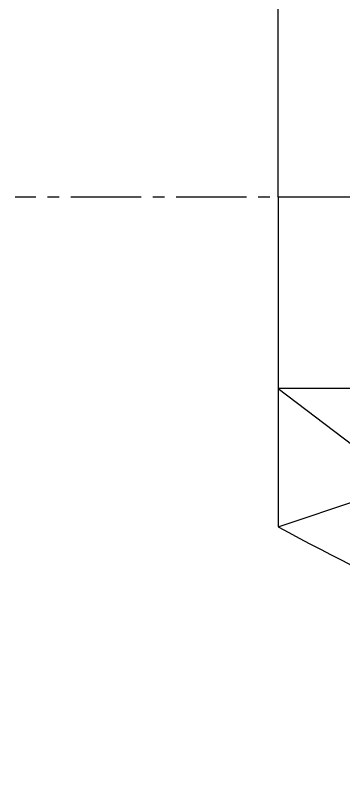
# Model space of a CAD drawing. Header units: inches. Extents: x 11 to 128, y 20 to 108.
# Drawn here: x 16 to 19.51, y 27.26 to 35.4 of the extents above; entities that cross this region are included whole.
import ezdxf

# ---------------------------------------------------------------- set-up
doc = ezdxf.new("R2010")
doc.units = ezdxf.units.IN
doc.header["$MEASUREMENT"] = 0
doc.linetypes.add('CENTER2', pattern=[1.125, 0.75, -0.125, 0.125, -0.125])
doc.linetypes.add('DASHEDX2', pattern=[1.5, 1, -0.5])
doc.layers.add('CL', color=255, linetype='Continuous')
doc.layers.add('wl 2', color=3, linetype='Continuous')

msp = doc.modelspace()

# ---------------------------------------------------------------- linework, layer by layer
for p, q in [((18.8053, 33.4621), (18.8053, 36.9878)), ((18.8053, 33.4621), (18.8053, 29.9363)), ((23.1791, 31.4146), (18.8053, 31.4146))]:
    msp.add_line(p, q)
msp.add_open_spline([(18.8053, 29.9363), (20.0182, 29.3007), (22.3526, 28.0773), (26.2386, 27.652), (29.9797, 27.4768), (34.924, 27.3583), (41.1232, 27.2481), (46.0837, 27.2658), (48.5638, 27.2746)], degree=3, knots=[0, 0, 0, 0, 3.618814, 6.964644, 10.273792, 13.582496, 20.196788, 26.809788, 26.809788, 26.809788, 26.809788])
at = {"layer": 'CL', "linetype": 'CENTER2'}
for p, q in [((93.8434, 33.4621), (16.0002, 33.4621)), ((96.7617, 33.4621), (18.8053, 33.4621))]:
    msp.add_line(p, q, dxfattribs=at)
at = {"layer": 'wl 2', "linetype": 'DASHEDX2'}
for p, q in [((18.8053, 31.4146), (23.1791, 28.11)), ((18.8053, 29.9363), (23.1791, 31.4146))]:
    msp.add_line(p, q, dxfattribs=at)

doc.saveas('drawing.dxf')
